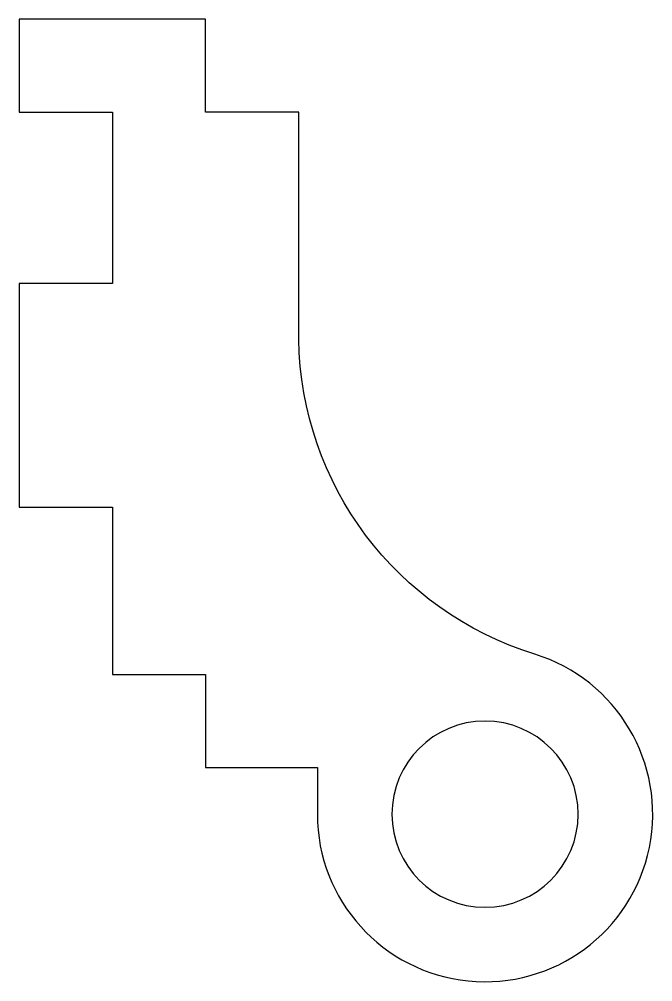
# Model space of a CAD drawing. Header units: millimetres. Extents: x 22.5 to 39.5, y 10.9 to 36.8.
import ezdxf

# ---------------------------------------------------------------- set-up
doc = ezdxf.new("R2010")
doc.units = ezdxf.units.MM
doc.layers.get('0').update_dxf_attribs({"linetype": 'CONTINUOUS'})

msp = doc.modelspace()

# ---------------------------------------------------------------- linework, layer by layer
msp.add_lwpolyline([(24.998, 23.685), (24.998, 19.185), (27.498, 19.185), (27.498, 16.685), (30.498, 16.685), (30.498, 15.435, 1.979052), (36.331, 19.733, -0.324211), (29.998, 28.185), (29.998, 34.285), (27.498, 34.285), (27.498, 36.785), (22.498, 36.785), (22.498, 34.285), (24.998, 34.285), (24.998, 34.185), (24.998, 29.685), (22.498, 29.685), (22.498, 23.685)], format="xyb", close=True)
at = {"extrusion": (8.68032e-35, -3.08149e-32, -1)}
msp.add_circle((-34.998, 15.435, 0), 2.5, dxfattribs=at)

doc.saveas('drawing.dxf')
